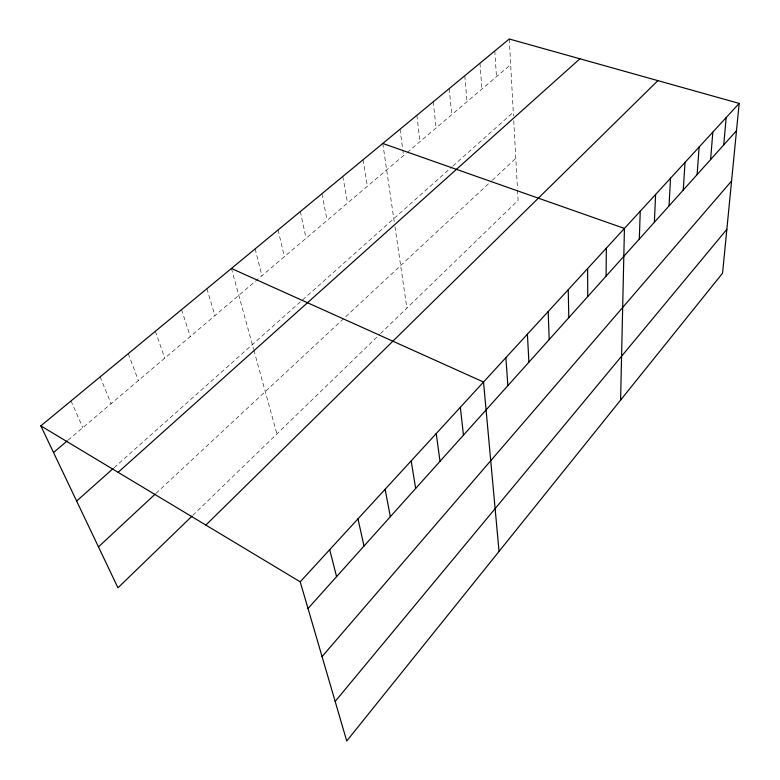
<?xml version="1.0" encoding="UTF-8"?>
<svg xmlns="http://www.w3.org/2000/svg" width="780" height="780" viewBox="0 0 780 780"><rect width="100%" height="100%" fill="white"/><g stroke="black" fill="none" stroke-linecap="round" stroke-linejoin="round"><path stroke-width="0.58" stroke-dasharray="3.9 2.92" d="M192.835 515.326L379.743 334.357M380.572 333.548L518.105 200.372L517.53 190.028M156.078 493.252L491.507 180.97M492.356 180.18L515.804 158.35M114.104 467.688L451.952 166.9M452.839 166.111L513.279 112.3M68.172 440.095L406.292 153.241M407.209 152.461L510.676 64.681M71.029 400.93L82.816 427.674M100.142 376.886L111.082 403.689M128.242 353.681L138.382 380.533M155.366 331.276L164.755 358.156M181.574 309.631L190.261 336.521M206.915 288.707L214.929 315.588M231.416 268.466L253.617 349.206M253.929 350.347L276.91 433.924M255.138 248.878L261.924 275.72M278.099 229.915L284.329 256.708M300.339 211.546L306.052 238.29M321.906 193.742L327.113 220.418M342.81 176.475L347.548 203.083M363.09 159.724L367.38 186.245M382.785 143.461L394.29 222.115M394.953 226.688L406.868 308.09M400.043 129.207L402.587 148.376M402.753 149.575L403.543 155.571M416.851 115.323L420.01 141.599M433.241 101.79L436.069 127.978M449.212 88.598L451.727 114.689M464.782 75.738L467.005 101.731M479.973 63.19L481.913 89.086M494.803 50.953L496.46 76.733M509.272 39L513.474 115.918M513.747 120.744L517.471 188.877"/><path stroke-width="1.17" d="M606.079 276.11L606.333 248.167M620.597 400.101L624.439 228.442L382.785 143.461M639.317 239.05L640.253 211.204M654.381 222.251L655.609 194.464M669.025 205.92L670.527 178.201M683.26 190.047L685.025 162.406M697.115 174.593L699.124 147.04M710.6 159.569L712.842 132.093M723.723 144.934L726.18 117.546M739.167 103.399L722.563 273.185L346.729 741L300.212 581.812L40.833 425.87L509.272 39L739.167 103.399L300.212 581.812M335.166 701.425L726.853 229.339M322.062 656.584L731.582 180.999M308.012 608.498L736.505 130.679M205.861 525.086L657.891 80.623M191.968 516.175L117.965 587.827L40.833 425.87M98.465 546.897L155.21 494.072M118.102 472.329L579.91 58.783M76.635 501.052L113.217 468.488M53.527 452.527L67.255 440.875M231.416 268.466L483.522 382.024L499.044 551.401M329.706 549.666L336.58 576.644M357.981 518.846L363.997 546.068M385.115 489.274L390.331 516.701M411.177 460.873L415.652 488.456M436.225 433.563L440.017 461.292M460.327 407.306L463.476 435.133M505.869 357.669L507.868 385.632M527.407 334.191L528.899 362.183M548.184 311.542L549.198 339.553M568.24 289.682L568.805 317.684M587.613 268.573L587.75 296.556"/></g></svg>
